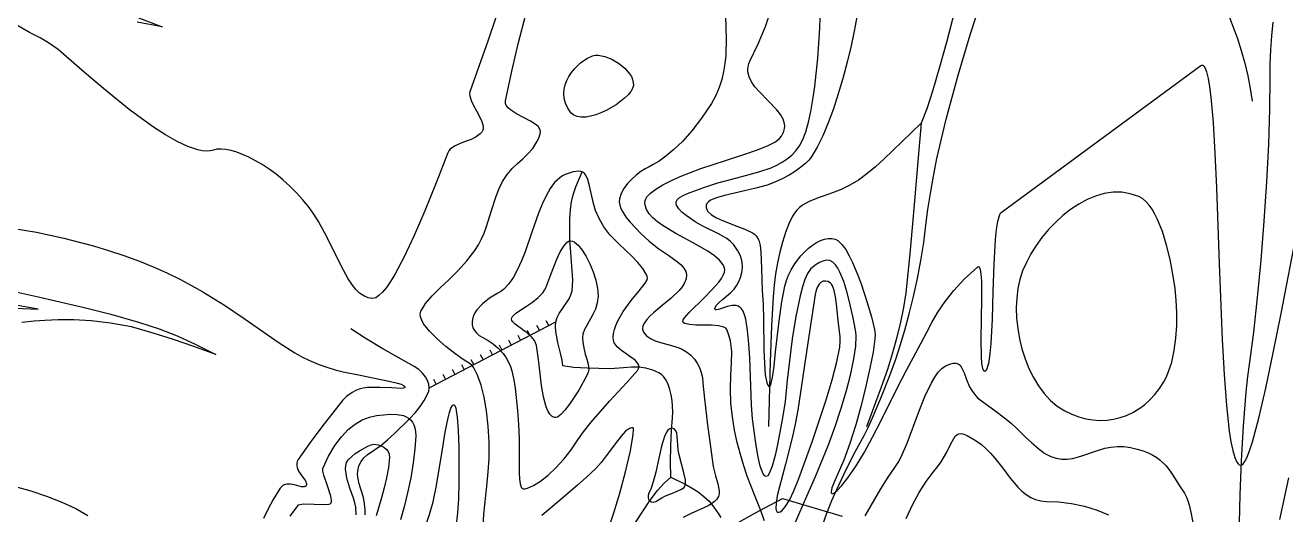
# Model space of a CAD drawing. Header units: inches. Extents: x 14835060 to 15200370, y 4673777 to 4962097.
# Drawn here: x 14921270 to 14982426, y 4834565 to 4858303 of the extents above; entities that cross this region are included whole.
import ezdxf

# ---------------------------------------------------------------- set-up
doc = ezdxf.new("R2010")
doc.units = ezdxf.units.IN
doc.header["$MEASUREMENT"] = 0
for name, color, linetype in [('1000m', 7, 'Continuous'), ('100m', 7, 'Continuous'), ('1500m', 7, 'Continuous'), ('2000m', 7, 'Continuous'), ('200m', 7, 'Continuous'), ('500m', 7, 'Continuous'), ('Ã¤Â¸ÂŠÃ¦ÂžÂ—Ã©Â‰Â„Ã©ÂÂ“', 7, 'Continuous'), ('Ã¥Â·ÂžÃ¥Â¢Âƒ', 7, 'Continuous'), ('Ã¦Â²Â³Ã¥Â·ÂÃ£ÂƒÂ»Ã¦Â¹Â–Ã¦Â²Â¼', 7, 'Continuous'), ('Ã¦Â´Â¥Ã¥Â·ÂžÃ§Â·Âš', 7, 'Continuous'), ('Ã§ÂºÂœÃ¨Â»ÂŠÃ£ÂƒÂ»Ã§Â´Â¢Ã©ÂÂ“', 7, 'Continuous')]:
    doc.layers.add(name, color=color, linetype=linetype)

msp = doc.modelspace()

# ---------------------------------------------------------------- linework, layer by layer
at = {"layer": '1000m'}
for points in [[(14955235, 4859274), (14955275, 4857638), (14955254, 4856846), (14955217, 4856454), (14955155, 4856065), (14955062, 4855677), (14954936, 4855289), (14954769, 4854902), (14954557, 4854514), (14954085, 4853796), (14953618, 4853189), (14953167, 4852685), (14952742, 4852277), (14952356, 4851957), (14952019, 4851716), (14951742, 4851547), (14951536, 4851442), (14951350, 4851344), (14951139, 4851208), (14950916, 4851039), (14950695, 4850842), (14950489, 4850623), (14950311, 4850386), (14950175, 4850137), (14950094, 4849881), (14950087, 4849735), (14950113, 4849581), (14950166, 4849422), (14950240, 4849265), (14950424, 4848974), (14950617, 4848749), (14951139, 4848198), (14951535, 4847828), (14952015, 4847454), (14952495, 4847134), (14952918, 4846834), (14953089, 4846683), (14953224, 4846528), (14953313, 4846366), (14953351, 4846194), (14953332, 4846003), (14953260, 4845813), (14953143, 4845624), (14952989, 4845436), (14952604, 4845068), (14952171, 4844709), (14951755, 4844364), (14951574, 4844196), (14951422, 4844033), (14951307, 4843874), (14951237, 4843719), (14951221, 4843570), (14951267, 4843426), (14951409, 4843249), (14951603, 4843112), (14951837, 4843005), (14952095, 4842919), (14952632, 4842775), (14952885, 4842698), (14953108, 4842605), (14953351, 4842462), (14953559, 4842299), (14953734, 4842117), (14953877, 4841918), (14953988, 4841700), (14954069, 4841466), (14954121, 4841216), (14954146, 4840950), (14954220, 4840190), (14954373, 4838931), (14954652, 4836901), (14954763, 4836452), (14954878, 4836063), (14954943, 4835729), (14954940, 4835582), (14954904, 4835449), (14954826, 4835321), (14954712, 4835206), (14954569, 4835100), (14954401, 4835002), (14954016, 4834822), (14953604, 4834648), (14953189, 4834430)], [(14940466, 4844432), (14940569, 4844618), (14940697, 4844805), (14941019, 4845182), (14941407, 4845570), (14941833, 4845977), (14942272, 4846410), (14942698, 4846876), (14943084, 4847382), (14943255, 4847653), (14943406, 4847937), (14943530, 4848224), (14943645, 4848548), (14943870, 4849267), (14944120, 4850018), (14944265, 4850382), (14944430, 4850727), (14944650, 4851072), (14944894, 4851354), (14945150, 4851597), (14945409, 4851825), (14945660, 4852059), (14945892, 4852324), (14946094, 4852642), (14946181, 4852828), (14946256, 4853037), (14946270, 4853155), (14946237, 4853265), (14946165, 4853369), (14946060, 4853468), (14945778, 4853653), (14945440, 4853829), (14945099, 4854007), (14944806, 4854193), (14944694, 4854293), (14944613, 4854398), (14944570, 4854510), (14944571, 4854630), (14944877, 4856071), (14945202, 4857460), (14945537, 4858756)], [(14943487, 4834006), (14943516, 4834598), (14943658, 4835956), (14943729, 4836646), (14943775, 4837291), (14943781, 4838088), (14943738, 4838865), (14943652, 4839601), (14943533, 4840272), (14943386, 4840857), (14943220, 4841335), (14943041, 4841682), (14942950, 4841800), (14942858, 4841877), (14942519, 4842097), (14942113, 4842385), (14941679, 4842723), (14941256, 4843089), (14940883, 4843464), (14940601, 4843826), (14940506, 4843996), (14940449, 4844155), (14940434, 4844301), (14940466, 4844432)], [(14934130, 4834493), (14934491, 4835003), (14934530, 4835040), (14934594, 4835065), (14934781, 4835089), (14935295, 4835075), (14935810, 4835058), (14935999, 4835080), (14936065, 4835103), (14936106, 4835138), (14936128, 4835193), (14936133, 4835268), (14936100, 4835465), (14935931, 4835973), (14935750, 4836483), (14935702, 4836682), (14935708, 4836814), (14935991, 4837413), (14936293, 4837923), (14936610, 4838348), (14936939, 4838694), (14937277, 4838964), (14937621, 4839165), (14937967, 4839299), (14938312, 4839373), (14938658, 4839413), (14938999, 4839437), (14939323, 4839428), (14939615, 4839372), (14939746, 4839322), (14939863, 4839255), (14939967, 4839169), (14940055, 4839062), (14940125, 4838932), (14940176, 4838778), (14940206, 4838597), (14940214, 4838388)], [(14949517, 4833745), (14949824, 4834658), (14950113, 4835608), (14950393, 4836652), (14950629, 4837671), (14950769, 4838451), (14950787, 4838684), (14950780, 4838749), (14950762, 4838776), (14950678, 4838779), (14950588, 4838751), (14950393, 4838612), (14950179, 4838384), (14949950, 4838092), (14949461, 4837423), (14949208, 4837097), (14948954, 4836812), (14948488, 4836366), (14948069, 4835999), (14947369, 4835407), (14946333, 4834530)], [(14940214, 4838388), (14940177, 4837764), (14940093, 4837076), (14939972, 4836356), (14939822, 4835636), (14939652, 4834947), (14939470, 4834321)]]:
    msp.add_lwpolyline(points, dxfattribs=at)
at = {"layer": '100m'}
for points in [[(14961644, 4858882), (14961501, 4858095), (14961335, 4857300), (14961148, 4856506), (14960941, 4855726), (14960718, 4854968), (14960478, 4854244), (14960226, 4853565), (14959961, 4852941), (14959687, 4852384), (14959405, 4851903), (14959295, 4851765), (14959124, 4851600), (14958901, 4851417), (14958633, 4851224), (14958327, 4851032), (14957992, 4850850), (14957634, 4850686), (14957260, 4850551), (14956714, 4850397), (14956173, 4850270), (14955200, 4850052), (14954811, 4849941), (14954517, 4849814), (14954413, 4849741), (14954340, 4849661), (14954302, 4849572), (14954302, 4849472), (14954334, 4849368), (14954389, 4849274), (14954559, 4849108), (14954800, 4848962), (14955097, 4848829), (14955799, 4848562), (14956177, 4848408), (14956553, 4848230), (14956652, 4848166), (14956734, 4848088), (14956801, 4847995), (14956855, 4847888), (14956927, 4847629), (14956966, 4847312), (14956990, 4846500), (14957031, 4845447), (14957064, 4844781), (14957082, 4844047), (14957107, 4842559), (14957131, 4841896), (14957174, 4841349), (14957246, 4840963), (14957295, 4840844), (14957354, 4840783), (14957404, 4840795), (14957449, 4840877), (14957530, 4841224), (14957603, 4841770), (14957677, 4842463), (14957856, 4844080), (14957975, 4844897), (14958124, 4845652), (14958202, 4845923), (14958305, 4846187), (14958429, 4846441), (14958573, 4846682), (14958732, 4846910), (14958904, 4847122), (14959086, 4847315), (14959275, 4847487), (14959469, 4847636), (14959664, 4847760), (14959857, 4847857), (14960046, 4847925), (14960228, 4847961), (14960399, 4847963), (14960557, 4847929), (14960699, 4847857), (14960892, 4847677), (14961077, 4847425), (14961251, 4847126), (14961409, 4846802), (14961666, 4846181), (14961819, 4845755), (14962107, 4844906), (14962332, 4844162), (14962470, 4843550), (14962497, 4843301), (14962493, 4843095), (14962400, 4842456), (14962252, 4841675), (14962057, 4840796), (14961825, 4839865), (14961562, 4838928), (14961279, 4838028), (14960983, 4837211), (14960683, 4836523), (14960513, 4836152), (14960408, 4835868), (14960370, 4835679), (14960376, 4835621), (14960398, 4835590), (14960437, 4835585), (14960493, 4835607), (14960654, 4835737), (14960883, 4835986), (14961180, 4836360), (14961584, 4836946), (14961981, 4837608), (14962375, 4838331), (14962772, 4839104), (14963593, 4840742), (14964027, 4841581), (14964482, 4842415), (14964992, 4843384), (14965256, 4843881), (14965551, 4844389), (14965900, 4844910), (14966321, 4845446), (14966836, 4846001), (14967464, 4846575), (14967507, 4846596), (14967543, 4846582), (14967600, 4846461), (14967636, 4846229), (14967657, 4845905), (14967662, 4845055), (14967644, 4844058), (14967628, 4843063), (14967643, 4842215), (14967670, 4841893), (14967714, 4841663), (14967744, 4841588), (14967780, 4841544), (14967822, 4841532), (14967871, 4841554), (14967917, 4841611), (14967959, 4841703), (14968031, 4841984), (14968087, 4842378), (14968131, 4842866), (14968192, 4844051), (14968235, 4845387), (14968279, 4846723), (14968345, 4847909), (14968393, 4848398), (14968454, 4848792), (14968531, 4849074), (14968576, 4849166), (14968625, 4849223), (14978304, 4856346), (14978357, 4856368), (14978407, 4856361), (14978454, 4856323), (14978500, 4856257), (14978584, 4856042), (14978660, 4855724), (14978729, 4855311), (14978791, 4854811), (14978898, 4853581), (14978987, 4852096), (14979062, 4850420), (14979195, 4846745), (14979342, 4843060), (14979433, 4841372), (14979545, 4839870), (14979682, 4838618), (14979761, 4838106), (14979849, 4837679), (14979946, 4837346), (14980052, 4837115), (14980110, 4837040), (14980169, 4836994), (14980232, 4836977), (14980297, 4836990), (14980352, 4837029), (14980409, 4837097), (14980532, 4837323), (14980665, 4837658), (14980808, 4838095), (14981118, 4839243), (14981458, 4840705), (14981821, 4842418), (14982203, 4844318), (14982996, 4848429)], [(14920763, 4844585), (14921897, 4844540), (14920459, 4844797)]]:
    msp.add_lwpolyline(points, dxfattribs=at)
at = {"layer": '1500m'}
for points in [[(14947759, 4854046), (14947593, 4854281), (14947481, 4854516), (14947416, 4854748), (14947395, 4854978), (14947412, 4855201), (14947463, 4855418), (14947543, 4855626), (14947647, 4855823), (14947771, 4856009), (14947911, 4856180), (14948215, 4856474), (14948523, 4856692), (14948797, 4856819), (14948927, 4856846), (14949072, 4856848), (14949391, 4856788), (14949729, 4856652), (14950059, 4856458), (14950355, 4856219), (14950590, 4855950), (14950677, 4855809), (14950739, 4855666), (14950772, 4855523), (14950774, 4855382), (14950733, 4855237), (14950645, 4855082), (14950516, 4854922), (14950351, 4854760), (14949938, 4854446), (14949454, 4854170), (14949201, 4854056), (14948947, 4853962), (14948700, 4853893), (14948464, 4853852), (14948246, 4853843), (14948052, 4853870), (14947888, 4853936), (14947759, 4854046)], [(14949628, 4848146), (14949341, 4848532), (14949111, 4848928), (14948941, 4849314), (14948833, 4849666), (14948653, 4850513), (14948570, 4850815), (14948468, 4851035), (14948403, 4851113), (14948325, 4851170), (14948233, 4851206), (14948124, 4851221), (14947846, 4851186), (14947470, 4851063), (14947331, 4850997), (14947199, 4850910), (14946956, 4850679), (14946736, 4850381), (14946536, 4850027), (14946351, 4849627), (14946178, 4849192), (14945851, 4848261), (14945521, 4847321), (14945346, 4846874), (14945159, 4846457), (14944955, 4846081), (14944730, 4845757), (14944482, 4845495), (14944347, 4845391), (14944205, 4845306), (14943793, 4845063), (14943449, 4844791), (14943186, 4844502), (14943088, 4844354), (14943015, 4844205), (14942967, 4844057), (14942946, 4843912), (14942954, 4843770), (14942992, 4843633), (14943061, 4843502), (14943163, 4843379), (14943300, 4843265), (14943472, 4843161), (14943723, 4843022), (14943967, 4842856), (14944209, 4842646), (14944453, 4842378), (14944599, 4842175), (14944718, 4841966), (14944812, 4841754), (14944885, 4841539), (14944982, 4841112), (14945036, 4840700), (14945151, 4839615), (14945205, 4838948), (14945237, 4838251), (14945237, 4837369), (14945232, 4836605), (14945244, 4836298), (14945276, 4836058), (14945335, 4835897), (14945376, 4835850), (14945427, 4835828), (14945524, 4835827), (14945641, 4835852), (14945926, 4835979), (14946263, 4836196), (14946633, 4836490), (14947019, 4836849), (14947402, 4837262), (14947763, 4837716), (14948084, 4838198), (14948356, 4838593), (14948725, 4839057), (14949613, 4840067), (14950460, 4840983), (14950976, 4841562), (14951029, 4841652), (14951048, 4841738), (14951036, 4841821), (14950999, 4841901), (14950859, 4842057), (14950659, 4842210), (14950196, 4842529), (14949993, 4842704), (14949849, 4842898), (14949808, 4843022), (14949796, 4843173), (14949813, 4843347), (14949856, 4843541), (14949926, 4843750), (14950021, 4843970), (14950281, 4844429), (14950663, 4844949), (14951049, 4845418), (14951347, 4845790), (14951434, 4845924), (14951465, 4846016), (14951447, 4846121), (14951399, 4846239), (14951230, 4846503), (14950986, 4846794), (14950695, 4847097), (14950086, 4847682), (14949628, 4848146)], [(14952011, 4837302), (14951862, 4836632), (14951742, 4836168), (14951635, 4835850), (14951527, 4835613), (14951489, 4835505), (14951486, 4835401), (14951514, 4835309), (14951570, 4835237), (14951650, 4835191), (14951751, 4835181), (14951867, 4835212), (14951996, 4835293), (14952151, 4835394), (14952340, 4835484), (14952754, 4835644), (14953114, 4835804), (14953235, 4835894), (14953295, 4835995), (14953308, 4836115), (14953298, 4836256), (14953227, 4836599), (14952996, 4837472), (14952952, 4837716), (14952928, 4837949), (14952900, 4838356), (14952876, 4838518), (14952831, 4838643), (14952755, 4838727), (14952639, 4838762), (14952537, 4838740), (14952445, 4838662), (14952362, 4838535), (14952286, 4838361), (14952146, 4837895), (14952011, 4837302)], [(14937327, 4834564), (14937309, 4834941), (14937268, 4835145), (14937193, 4835370), (14937014, 4835859), (14936877, 4836342), (14936834, 4836566), (14936814, 4836770), (14936820, 4836950), (14936857, 4837098), (14936946, 4837236), (14937092, 4837382), (14937278, 4837529), (14937486, 4837668), (14937895, 4837891), (14938061, 4837959), (14938178, 4837986), (14938399, 4837955), (14938531, 4837908), (14938661, 4837840), (14938779, 4837749), (14938873, 4837637), (14938932, 4837501), (14938945, 4837341)], [(14938945, 4837341), (14938888, 4836853), (14938799, 4836359), (14938686, 4835868), (14938559, 4835390), (14938293, 4834510)]]:
    msp.add_lwpolyline(points, dxfattribs=at)
at = {"layer": '2000m'}
msp.add_lwpolyline([(14946956, 4839275), (14946833, 4839336), (14946724, 4839448), (14946629, 4839605), (14946547, 4839800), (14946414, 4840280), (14946315, 4840835), (14946182, 4841965), (14946128, 4842435), (14946070, 4842773), (14946029, 4842896), (14945971, 4843009), (14945815, 4843211), (14945623, 4843385), (14945416, 4843537), (14945043, 4843800), (14944919, 4843922), (14944882, 4843984), (14944865, 4844046), (14944875, 4844112), (14944915, 4844182), (14945072, 4844333), (14945582, 4844683), (14945874, 4844882), (14946149, 4845097), (14946377, 4845328), (14946464, 4845449), (14946528, 4845574), (14946769, 4846216), (14947067, 4846966), (14947230, 4847308), (14947397, 4847589), (14947566, 4847779), (14947650, 4847831), (14947733, 4847849), (14947819, 4847834), (14947909, 4847793), (14948100, 4847636), (14948296, 4847396), (14948489, 4847089), (14948669, 4846733), (14948827, 4846345), (14948954, 4845942), (14949040, 4845540), (14949065, 4845168), (14949022, 4844837), (14948930, 4844540), (14948805, 4844269), (14948527, 4843781), (14948409, 4843549), (14948328, 4843317), (14948314, 4843159), (14948327, 4842928), (14948367, 4842652), (14948435, 4842357), (14948515, 4842107), (14948586, 4841862), (14948605, 4841739), (14948606, 4841614), (14948584, 4841486), (14948533, 4841354), (14948124, 4840607), (14947672, 4839921), (14947454, 4839643), (14947256, 4839432), (14947086, 4839303), (14947016, 4839276), (14946956, 4839275)], dxfattribs=at)
at = {"layer": '200m'}
for points in [[(14958542, 4833978), (14959017, 4835057), (14959610, 4836421), (14960238, 4837960), (14960566, 4838851), (14960861, 4839737), (14961115, 4840593), (14961322, 4841396), (14961475, 4842121), (14961566, 4842746), (14961589, 4843245), (14961573, 4843440), (14961537, 4843595), (14961450, 4844028), (14961265, 4844890), (14961135, 4845387), (14960978, 4845877), (14960795, 4846322), (14960693, 4846516), (14960584, 4846685), (14960449, 4846819), (14960298, 4846889), (14960135, 4846903), (14959968, 4846870), (14959801, 4846801), (14959641, 4846705), (14959494, 4846590), (14959365, 4846467), (14959229, 4846269), (14959100, 4845979), (14958978, 4845612), (14958864, 4845182), (14958659, 4844187), (14958486, 4843101), (14958346, 4842036), (14958240, 4841100), (14958132, 4840055), (14958011, 4839270), (14957783, 4838046), (14957647, 4837438), (14957503, 4836920), (14957359, 4836559), (14957290, 4836459), (14957222, 4836423), (14957145, 4836458), (14957071, 4836558), (14957000, 4836716), (14956934, 4836921), (14956812, 4837440), (14956708, 4838043), (14956558, 4839217), (14956498, 4839873), (14956471, 4840819), (14956427, 4842161), (14956384, 4842856), (14956318, 4843500), (14956224, 4844043), (14956164, 4844262), (14956095, 4844436), (14956026, 4844547), (14955946, 4844627), (14955856, 4844681), (14955759, 4844711), (14955550, 4844717), (14955336, 4844671), (14954955, 4844535), (14954822, 4844500), (14954776, 4844503), (14954747, 4844524), (14954731, 4844571), (14954737, 4844621), (14954804, 4844734), (14954932, 4844862), (14955100, 4845004), (14955482, 4845327), (14955657, 4845507), (14955796, 4845697), (14955890, 4845875), (14955972, 4846078), (14956033, 4846305), (14956062, 4846551), (14956048, 4846813), (14955981, 4847087), (14955850, 4847369), (14955645, 4847657), (14955488, 4847815), (14955306, 4847956), (14954899, 4848195), (14954151, 4848554), (14953768, 4848775), (14953328, 4849073), (14953132, 4849239), (14952974, 4849407), (14952873, 4849573), (14952849, 4849654), (14952845, 4849732), (14952897, 4849842), (14953019, 4849948), (14953191, 4850050), (14953396, 4850144), (14953834, 4850309), (14954187, 4850433), (14954867, 4850659), (14955548, 4850844), (14956216, 4851011), (14956855, 4851186), (14957452, 4851394), (14957730, 4851517), (14957991, 4851658), (14958234, 4851819), (14958458, 4852004), (14958660, 4852215), (14958838, 4852456), (14958996, 4852757), (14959140, 4853141), (14959270, 4853599), (14959386, 4854122), (14959489, 4854702), (14959579, 4855331), (14959723, 4856698), (14959820, 4858155), (14959874, 4859634)], [(14926736, 4858674), (14927913, 4858225), (14926696, 4858445)], [(14976506, 4841008), (14976622, 4841224), (14976724, 4841458), (14976892, 4841971), (14977014, 4842533), (14977094, 4843128), (14977134, 4843742), (14977138, 4844358), (14977110, 4844963), (14977053, 4845542), (14976950, 4846238), (14976815, 4846946), (14976646, 4847640), (14976444, 4848293), (14976209, 4848881), (14976078, 4849143), (14975938, 4849378), (14975790, 4849584), (14975633, 4849757), (14975467, 4849895), (14975292, 4849994), (14974883, 4850133), (14974466, 4850200), (14974044, 4850200), (14973622, 4850138), (14973202, 4850019), (14972787, 4849848), (14972380, 4849630), (14971986, 4849370), (14971607, 4849073), (14971247, 4848745), (14970908, 4848390), (14970595, 4848014), (14970310, 4847621), (14970057, 4847216), (14969839, 4846805), (14969659, 4846393), (14969526, 4845981), (14969431, 4845540), (14969373, 4845075), (14969353, 4844593), (14969369, 4844099), (14969421, 4843600), (14969507, 4843100), (14969627, 4842607), (14969779, 4842127), (14969964, 4841664), (14970180, 4841226), (14970427, 4840817), (14970703, 4840445), (14971008, 4840114), (14971341, 4839831), (14971702, 4839602), (14972043, 4839438), (14972386, 4839310), (14972730, 4839219), (14973071, 4839162), (14973410, 4839140), (14973744, 4839152), (14974073, 4839197), (14974393, 4839275), (14974705, 4839385), (14975006, 4839527), (14975295, 4839700), (14975571, 4839903), (14975831, 4840136), (14976075, 4840398), (14976300, 4840689), (14976506, 4841008)], [(14920080, 4845533), (14921833, 4845153), (14924127, 4844619), (14925417, 4844287), (14926771, 4843909), (14927774, 4843588), (14928641, 4843248), (14929508, 4842845), (14930511, 4842337), (14929452, 4842732), (14928462, 4843070), (14927475, 4843376), (14926422, 4843677), (14925412, 4843858), (14924474, 4843965), (14923623, 4844014), (14922870, 4844018), (14922229, 4843993), (14921713, 4843955), (14921106, 4843895)], [(14962027, 4834514), (14962781, 4835822), (14963138, 4836387), (14963464, 4836861), (14963614, 4837095), (14963761, 4837374), (14964050, 4838032), (14964623, 4839554), (14964920, 4840300), (14965231, 4840960), (14965394, 4841239), (14965563, 4841474), (14965738, 4841658), (14965920, 4841784), (14966122, 4841872), (14966288, 4841915), (14966423, 4841916), (14966533, 4841880), (14966623, 4841812), (14966697, 4841714), (14966817, 4841450), (14966934, 4841122), (14967088, 4840764), (14967190, 4840584), (14967317, 4840409), (14967472, 4840243), (14967661, 4840090), (14968311, 4839626), (14968785, 4839266), (14969127, 4838983), (14969383, 4838748), (14969819, 4838315), (14970089, 4838062), (14970454, 4837748), (14970743, 4837538), (14971022, 4837393), (14971292, 4837304), (14971556, 4837264), (14971815, 4837265), (14972071, 4837299), (14972326, 4837360), (14972582, 4837439), (14973104, 4837623), (14973654, 4837790), (14973943, 4837848), (14974245, 4837879), (14974561, 4837875), (14974894, 4837829), (14975216, 4837753), (14975500, 4837666), (14975751, 4837569), (14975972, 4837460), (14976166, 4837343), (14976336, 4837217), (14976621, 4836940), (14976854, 4836636), (14977063, 4836310), (14977275, 4835967), (14977518, 4835614)], [(14982129, 4834330), (14982566, 4836360)], [(14977518, 4835614), (14977632, 4835391), (14977736, 4835053), (14977832, 4834614), (14977925, 4834089)]]:
    msp.add_lwpolyline(points, dxfattribs=at)
at = {"layer": '500m'}
for points in [[(14944492, 4859843), (14943710, 4857535), (14942848, 4855071), (14942831, 4854983), (14942836, 4854883), (14942902, 4854658), (14943019, 4854407), (14943162, 4854144), (14943304, 4853881), (14943421, 4853629), (14943485, 4853402), (14943490, 4853302), (14943472, 4853212), (14943422, 4853116), (14943350, 4853032), (14943150, 4852888), (14942898, 4852769), (14942621, 4852663), (14942343, 4852557), (14942090, 4852438), (14941890, 4852296), (14941817, 4852212), (14941766, 4852117), (14941204, 4850653), (14940660, 4849308), (14940140, 4848106), (14939651, 4847070), (14939200, 4846223), (14938990, 4845878), (14938791, 4845589), (14938605, 4845359), (14938432, 4845192), (14938273, 4845089), (14938129, 4845054), (14937903, 4845085), (14937691, 4845175), (14937492, 4845318), (14937302, 4845509), (14937120, 4845741), (14936944, 4846010), (14936601, 4846634), (14935893, 4848070), (14935496, 4848793), (14935280, 4849135), (14935049, 4849458), (14934746, 4849832), (14934430, 4850181), (14934105, 4850505), (14933773, 4850803), (14933438, 4851076), (14933103, 4851323), (14932770, 4851543), (14932444, 4851735), (14932126, 4851900), (14931820, 4852038), (14931529, 4852146), (14931255, 4852226), (14931003, 4852276), (14930775, 4852296), (14930574, 4852286), (14930403, 4852245), (14930238, 4852205), (14930054, 4852194), (14929854, 4852212), (14929637, 4852257), (14929161, 4852419), (14928639, 4852666), (14928082, 4852984), (14927501, 4853360), (14926908, 4853778), (14926313, 4854224), (14925164, 4855147), (14924146, 4856013), (14922864, 4857125), (14922408, 4857448), (14921992, 4857684), (14921482, 4857950), (14920748, 4858366)], [(14957137, 4834279), (14956943, 4834808), (14956647, 4835533), (14956303, 4836435), (14956129, 4836944), (14955964, 4837489), (14955812, 4838067), (14955681, 4838675), (14955578, 4839310), (14955508, 4839971), (14955479, 4840653), (14955497, 4841354), (14955535, 4841939), (14955545, 4842480), (14955525, 4842743), (14955483, 4843007), (14955413, 4843275), (14955309, 4843552), (14955257, 4843619), (14955169, 4843669), (14954906, 4843731), (14954563, 4843756), (14954184, 4843762), (14953812, 4843765), (14953490, 4843784), (14953261, 4843837), (14953195, 4843882), (14953169, 4843942), (14953189, 4844011), (14953254, 4844107), (14953489, 4844370), (14954206, 4845078), (14954587, 4845469), (14954915, 4845849), (14955042, 4846026), (14955138, 4846189), (14955194, 4846336), (14955206, 4846464), (14955180, 4846577), (14955128, 4846689), (14954956, 4846910), (14954705, 4847127), (14954393, 4847343), (14953645, 4847772), (14952838, 4848208), (14952222, 4848577), (14951953, 4848768), (14951721, 4848962), (14951536, 4849163), (14951406, 4849369), (14951340, 4849582), (14951334, 4849691), (14951347, 4849802), (14951377, 4849888), (14951431, 4849978), (14951608, 4850165), (14951867, 4850361), (14952198, 4850562), (14952592, 4850765), (14953038, 4850968), (14954049, 4851358), (14955244, 4851751), (14956383, 4852116), (14956882, 4852291), (14957307, 4852464), (14957640, 4852636), (14957765, 4852722), (14957860, 4852808), (14957958, 4852930), (14958031, 4853051), (14958081, 4853169), (14958109, 4853287), (14958117, 4853403), (14958106, 4853518), (14958034, 4853745), (14957906, 4853969), (14957735, 4854192), (14957314, 4854637), (14956871, 4855087), (14956673, 4855318), (14956508, 4855553), (14956389, 4855794), (14956327, 4856042), (14956322, 4856169), (14956336, 4856298), (14956371, 4856429), (14956429, 4856563), (14956835, 4857407), (14957177, 4858235), (14957452, 4859046)], [(14920620, 4848459), (14921816, 4848261), (14923148, 4847979), (14924576, 4847607), (14925312, 4847385), (14926058, 4847138), (14926808, 4846864), (14927556, 4846563), (14928175, 4846288), (14928771, 4845995), (14929344, 4845690), (14929895, 4845374), (14930933, 4844727), (14931892, 4844081), (14933592, 4842903), (14934344, 4842425), (14934697, 4842226), (14935037, 4842058), (14935489, 4841866), (14935905, 4841716), (14936302, 4841597), (14936694, 4841499), (14937524, 4841330), (14938516, 4841130), (14938924, 4841044), (14939333, 4840946), (14939502, 4840893), (14939628, 4840838), (14939695, 4840779), (14939702, 4840749), (14939689, 4840718), (14939626, 4840696), (14939492, 4840692), (14939059, 4840715), (14938484, 4840744), (14937857, 4840737), (14937665, 4840711), (14937480, 4840658), (14937304, 4840584), (14937139, 4840495), (14936859, 4840294), (14936664, 4840100), (14935653, 4838837), (14935088, 4838076), (14934519, 4837243), (14934469, 4837146), (14934445, 4837050), (14934443, 4836956), (14934460, 4836863), (14934536, 4836684), (14934646, 4836514), (14934863, 4836213), (14934916, 4836084), (14934916, 4836027), (14934895, 4835974), (14934859, 4835939), (14934811, 4835922), (14934681, 4835926), (14934335, 4836013), (14934144, 4836049), (14933957, 4836052), (14933788, 4835997), (14933713, 4835941), (14933647, 4835863), (14933303, 4835312), (14933035, 4834819), (14932828, 4834382)], [(14958801, 4836317), (14959442, 4838098), (14960128, 4840132), (14960423, 4841106), (14960651, 4841978), (14960787, 4842692), (14960812, 4842972), (14960804, 4843192), (14960718, 4843989), (14960637, 4844782), (14960586, 4845134), (14960522, 4845433), (14960440, 4845661), (14960391, 4845743), (14960335, 4845800), (14960217, 4845869), (14960099, 4845899), (14959986, 4845889), (14959880, 4845839), (14959784, 4845751), (14959701, 4845623), (14959636, 4845455), (14959589, 4845249), (14959243, 4842900), (14958751, 4839643), (14958627, 4838962), (14958478, 4838288), (14958151, 4837012), (14957860, 4835924), (14957756, 4835483), (14957695, 4835129), (14957689, 4834874), (14957707, 4834786), (14957737, 4834725), (14957780, 4834691), (14957835, 4834686), (14957899, 4834709), (14957973, 4834762), (14958146, 4834958), (14958346, 4835280), (14958567, 4835731), (14958801, 4836317)], [(14940468, 4833359), (14940881, 4834576), (14941057, 4835198), (14941218, 4835986), (14941510, 4837752), (14941648, 4838578), (14941784, 4839262), (14941853, 4839527), (14941922, 4839729), (14941993, 4839856), (14942028, 4839890), (14942065, 4839901), (14942112, 4839859), (14942154, 4839739), (14942223, 4839298), (14942273, 4838648), (14942304, 4837856), (14942312, 4836125), (14942289, 4835322), (14942249, 4834654), (14942162, 4833956)], [(14964010, 4834377), (14964319, 4835048), (14964640, 4835652), (14964973, 4836180), (14965317, 4836623), (14965532, 4836887), (14965711, 4837138), (14965980, 4837595), (14966167, 4837977), (14966316, 4838267), (14966390, 4838371), (14966471, 4838446), (14966565, 4838490), (14966676, 4838499), (14966811, 4838473), (14966974, 4838408), (14967409, 4838154), (14967659, 4837972), (14967890, 4837768), (14968106, 4837547), (14968310, 4837313), (14968691, 4836826), (14969057, 4836345), (14969429, 4835906), (14969625, 4835714), (14969831, 4835547), (14970050, 4835409), (14970284, 4835304), (14970537, 4835238), (14970812, 4835215), (14971407, 4835188), (14972031, 4835108), (14972659, 4834976), (14973267, 4834792), (14973831, 4834556)], [(14920785, 4835935), (14921541, 4835723), (14922305, 4835469), (14923044, 4835180), (14923724, 4834862), (14924309, 4834522)]]:
    msp.add_lwpolyline(points, dxfattribs=at)
at = {"layer": 'Ã¤Â¸ÂŠÃ¦ÂžÂ—Ã©Â‰Â„Ã©ÂÂ“'}
msp.add_lwpolyline([(14937767, 4834565), (14937766, 4834808), (14937738, 4835091), (14937678, 4835398), (14937480, 4836073), (14937408, 4836394), (14937394, 4836545), (14937400, 4836687), (14937460, 4836938), (14937564, 4837150), (14937702, 4837327), (14937862, 4837477), (14938210, 4837717), (14938520, 4837918), (14938853, 4838191), (14939193, 4838508), (14939893, 4839200), (14940204, 4839523), (14940436, 4839812), (14940622, 4840098), (14940794, 4840414), (14940848, 4840563), (14940866, 4840727), (14940846, 4840901), (14940788, 4841080), (14940689, 4841260), (14940548, 4841436), (14940363, 4841602), (14940134, 4841755), (14938626, 4842618), (14937766, 4843131), (14937073, 4843580)], dxfattribs=at)
at = {"layer": 'Ã¥Â·ÂžÃ¥Â¢Âƒ'}
for points in [[(14952594, 4836390), (14952579, 4837123), (14952589, 4837902), (14952619, 4838645), (14952665, 4839270), (14952682, 4839546), (14952679, 4839828), (14952655, 4840111), (14952611, 4840385), (14952547, 4840646), (14952463, 4840886), (14952358, 4841098), (14952233, 4841275), (14952137, 4841365), (14952014, 4841446), (14951711, 4841578), (14951372, 4841670), (14951045, 4841719), (14950667, 4841718), (14950290, 4841692), (14949653, 4841647), (14948551, 4841673), (14947863, 4841713), (14947360, 4841779), (14947319, 4842058), (14947258, 4842343), (14947114, 4842912), (14947006, 4843452), (14946989, 4843700), (14947012, 4843928), (14947077, 4844134), (14947173, 4844326), (14947417, 4844682), (14947657, 4845037), (14947747, 4845225), (14947804, 4845428), (14947828, 4845667), (14947831, 4845952), (14947795, 4846607), (14947737, 4847285), (14947696, 4847877), (14947696, 4848901), (14947723, 4849360), (14947768, 4849737), (14947851, 4850084), (14947978, 4850460), (14948296, 4851201)], [(14950872, 4834189), (14951583, 4835266), (14951950, 4835742), (14952275, 4836095), (14952594, 4836390)], [(14952594, 4836390), (14953317, 4836040), (14953633, 4835862), (14953924, 4835670), (14954193, 4835458), (14954445, 4835217), (14954683, 4834939), (14954912, 4834617), (14955016, 4834426)], [(14955889, 4834213), (14956664, 4834649), (14957430, 4835044), (14958003, 4835354), (14960193, 4834713), (14960901, 4834494)]]:
    msp.add_lwpolyline(points, dxfattribs=at)
at = {"layer": 'Ã¦Â²Â³Ã¥Â·ÂÃ£ÂƒÂ»Ã¦Â¹Â–Ã¦Â²Â¼'}
for points in [[(14966737, 4860492), (14965978, 4857535), (14965629, 4856261), (14965306, 4855156), (14965009, 4854244), (14964744, 4853550), (14964585, 4851888), (14964392, 4849588), (14964187, 4847212), (14963989, 4845323), (14963882, 4844620), (14963741, 4843909), (14963564, 4843179), (14963350, 4842417), (14963096, 4841613), (14962800, 4840754), (14962078, 4838828)], [(14981794, 4858457), (14981728, 4857783), (14981679, 4857105), (14981652, 4856422), (14981648, 4855736), (14981639, 4854237), (14981586, 4852536), (14981493, 4850702), (14981368, 4848804), (14981215, 4846913), (14981042, 4845097), (14980854, 4843427), (14980658, 4841972), (14980565, 4841275), (14980483, 4840518), (14980352, 4838881), (14980257, 4837179), (14980194, 4835526), (14980136, 4832832), (14980128, 4831729)], [(14964744, 4853550), (14963794, 4852642), (14962928, 4851809), (14962514, 4851435), (14962105, 4851095), (14961695, 4850796), (14961279, 4850542), (14960858, 4850340), (14960441, 4850178), (14959652, 4849903), (14959297, 4849754), (14958981, 4849572), (14958839, 4849463), (14958710, 4849338), (14958596, 4849197), (14958495, 4849036), (14958317, 4848666), (14958154, 4848248), (14958006, 4847789), (14957874, 4847298), (14957762, 4846780), (14957670, 4846243), (14957599, 4845694), (14957551, 4845140), (14957476, 4843734), (14957405, 4841973), (14957323, 4838850)]]:
    msp.add_lwpolyline(points, dxfattribs=at)
at = {"layer": 'Ã¦Â´Â¥Ã¥Â·ÂžÃ§Â·Âš'}
for points in [[(14960406, 4835262), (14960737, 4836005), (14961119, 4836798), (14961534, 4837609), (14961964, 4838405), (14962166, 4838797), (14962380, 4839261), (14962815, 4840301), (14963209, 4841321), (14963500, 4842114), (14963722, 4842775), (14963943, 4843513), (14964159, 4844311), (14964364, 4845152), (14964552, 4846020), (14964719, 4846896), (14964860, 4847765), (14964969, 4848608), (14965063, 4849362), (14965183, 4850149), (14965329, 4850976), (14965504, 4851847), (14965947, 4853747), (14966525, 4855889), (14967110, 4857842), (14967904, 4860284)], [(14960406, 4835262), (14960737, 4836005), (14961119, 4836798), (14961534, 4837609), (14961964, 4838405), (14962166, 4838797), (14962380, 4839261), (14962815, 4840301), (14963209, 4841321), (14963500, 4842114), (14963722, 4842775), (14963943, 4843513), (14964159, 4844311), (14964364, 4845152), (14964552, 4846020), (14964719, 4846896), (14964860, 4847765), (14964969, 4848608), (14965063, 4849362), (14965183, 4850149), (14965329, 4850976), (14965504, 4851847), (14965947, 4853747), (14966525, 4855889), (14967110, 4857842), (14967904, 4860284)], [(14979671, 4858732), (14979879, 4858211), (14980078, 4857654), (14980263, 4857069), (14980432, 4856464), (14980580, 4855850), (14980704, 4855233), (14980801, 4854624)], [(14959948, 4834042), (14960156, 4834638), (14960406, 4835262)]]:
    msp.add_lwpolyline(points, dxfattribs=at)
at = {"layer": 'Ã§ÂºÂœÃ¨Â»ÂŠÃ£ÂƒÂ»Ã§Â´Â¢Ã©ÂÂ“'}
for points in [[(14940866, 4840724), (14947012, 4843928)], [(14945759, 4843274), (14945640, 4843502)], [(14946214, 4843512), (14946095, 4843739)], [(14946669, 4843749), (14946550, 4843976)], [(14944849, 4842800), (14944730, 4843028)], [(14945304, 4843037), (14945185, 4843265)], [(14943483, 4842088), (14943364, 4842316)], [(14943938, 4842326), (14943820, 4842553)], [(14944393, 4842563), (14944275, 4842790)], [(14942573, 4841614), (14942454, 4841841)], [(14943028, 4841851), (14942909, 4842079)], [(14941207, 4840902), (14941089, 4841130)], [(14941663, 4841139), (14941544, 4841367)], [(14942118, 4841377), (14941999, 4841604)]]:
    msp.add_lwpolyline(points, dxfattribs=at)

doc.saveas('drawing.dxf')
